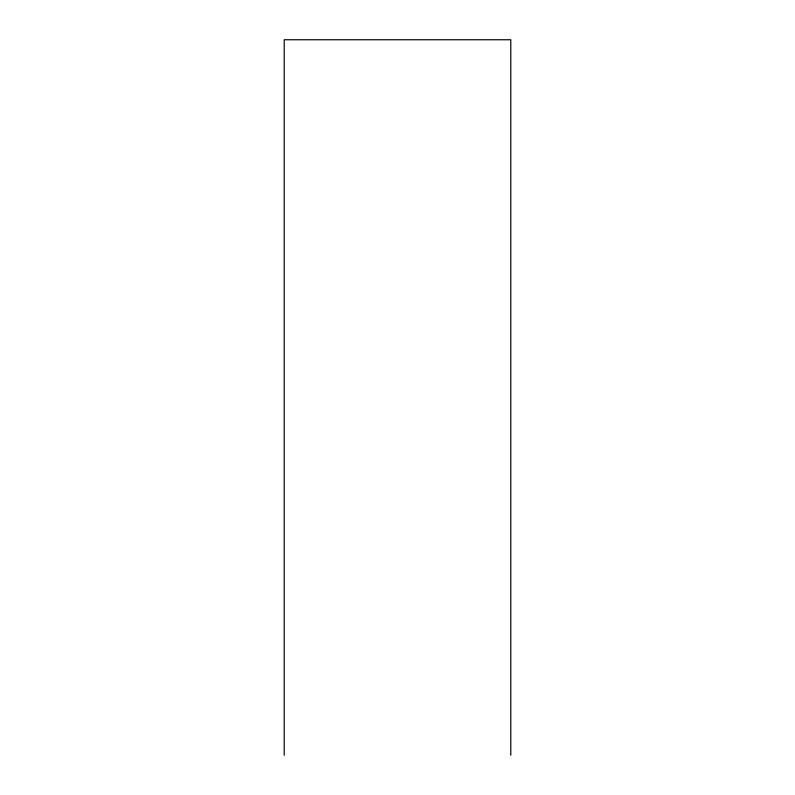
<?xml version="1.0" encoding="UTF-8"?>
<svg xmlns="http://www.w3.org/2000/svg" width="795" height="795" viewBox="0 0 795 795"><rect width="100%" height="100%" fill="white"/><g stroke="black" fill="none" stroke-linecap="round" stroke-linejoin="round"><path stroke-width="1.19" d="M510.788 755.25L510.788 39.75L284.213 39.75L284.213 755.25"/></g></svg>
